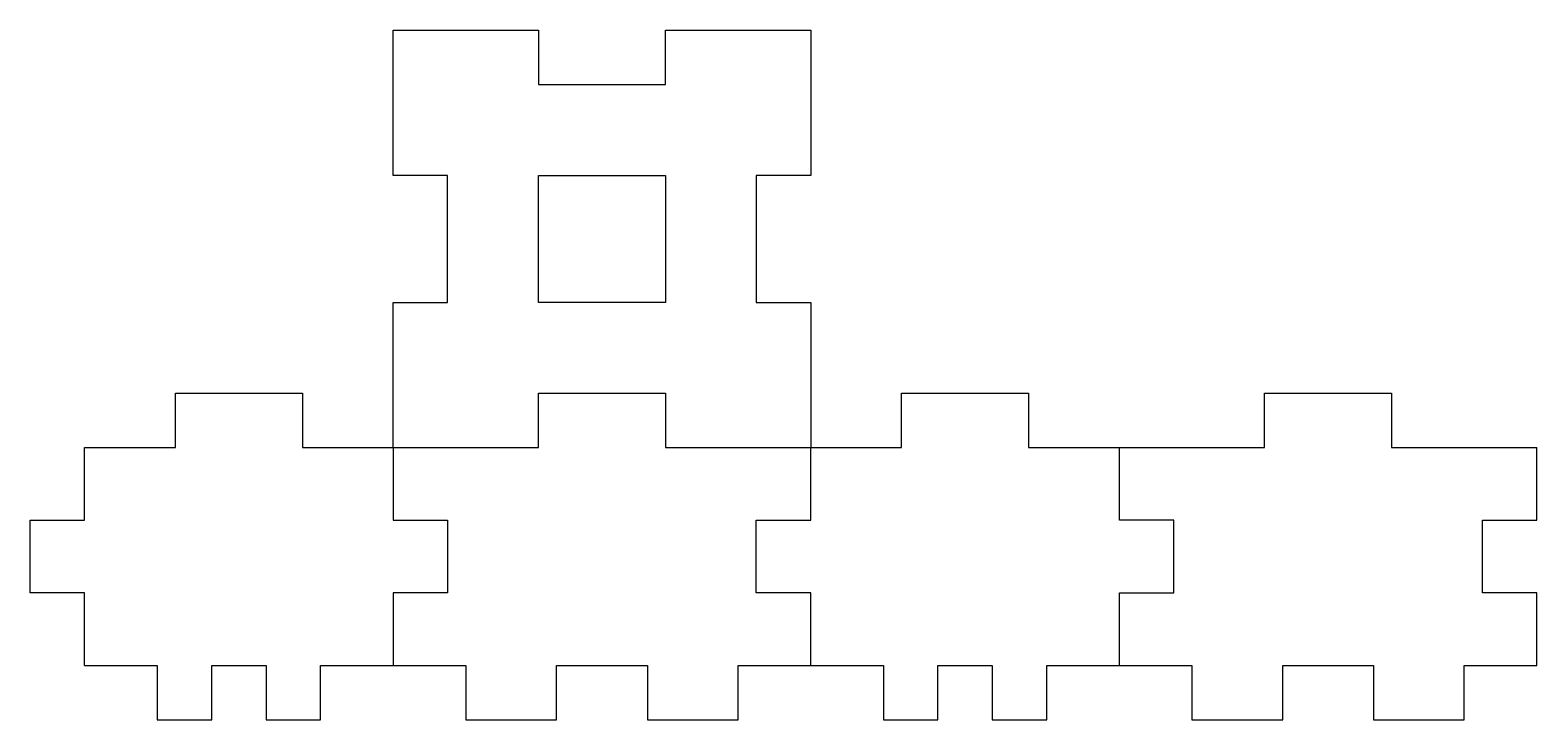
# Model space of a CAD drawing. Header units: millimetres. Extents: x -20 to 63, y 10 to 48.
import ezdxf

# ---------------------------------------------------------------- set-up
doc = ezdxf.new("R2010")
doc.units = ezdxf.units.MM
doc.layers.get('0').update_dxf_attribs({"lineweight": 25, "true_color": 0xffffff})

msp = doc.modelspace()

# ---------------------------------------------------------------- linework, layer by layer
for p, q in [((0, 48), (8, 48)), ((0, 40), (0, 48)), ((8, 48), (8, 45)), ((15, 45), (15, 48)), ((15, 48), (23, 48)), ((23, 48), (23, 40)), ((8, 45), (15, 45)), ((3, 40), (0, 40)), ((3, 33), (3, 40)), ((8, 33), (8, 40)), ((8, 40), (15, 40)), ((15, 40), (15, 33)), ((23, 40), (20, 40)), ((20, 40), (20, 33)), ((0, 25), (0, 33)), ((0, 33), (3, 33)), ((15, 33), (8, 33)), ((20, 33), (23, 33)), ((23, 33), (23, 25)), ((-12, 25), (-12, 28)), ((-12, 28), (-5, 28)), ((-5, 28), (-5, 25)), ((8, 25), (8, 28)), ((8, 28), (15, 28)), ((15, 28), (15, 25)), ((28, 25), (28, 28)), ((28, 28), (35, 28)), ((35, 28), (35, 25)), ((48, 25), (48, 28)), ((48, 28), (55, 28)), ((55, 28), (55, 25)), ((-17, 25), (-12, 25)), ((-17, 21), (-17, 25)), ((-5, 25), (0, 25)), ((0, 25), (0, 25)), ((0, 25), (8, 25)), ((0, 25), (0, 21)), ((15, 25), (23, 25)), ((23, 25), (28, 25)), ((23, 21), (23, 25)), ((35, 25), (40, 25)), ((40, 25), (48, 25)), ((40, 21), (40, 25)), ((55, 25), (63, 25)), ((63, 21), (63, 25)), ((-20, 17), (-20, 21)), ((-20, 21), (-17, 21)), ((0, 21), (3, 21)), ((3, 21), (3, 17)), ((20, 17), (20, 21)), ((20, 21), (23, 21)), ((43, 21), (40, 21)), ((43, 17), (43, 21)), ((60, 17), (60, 21)), ((60, 21), (63, 21)), ((-17, 17), (-20, 17)), ((-17, 13), (-17, 17)), ((3, 17), (0, 17)), ((0, 17), (0, 13)), ((23, 17), (20, 17)), ((23, 13), (23, 17)), ((40, 13), (40, 17)), ((40, 17), (43, 17)), ((63, 17), (60, 17)), ((63, 13), (63, 17)), ((-17, 13), (-13, 13)), ((-13, 13), (-13, 10)), ((-10, 10), (-10, 13)), ((-10, 13), (-7, 13)), ((-7, 13), (-7, 10)), ((-4, 10), (-4, 13)), ((-4, 13), (0, 13)), ((0, 13), (4, 13)), ((4, 13), (4, 10)), ((9, 10), (9, 13)), ((9, 13), (14, 13)), ((14, 13), (14, 10)), ((19, 10), (19, 13)), ((19, 13), (23, 13)), ((23, 13), (27, 13)), ((27, 13), (27, 10)), ((30, 10), (30, 13)), ((30, 13), (33, 13)), ((33, 13), (33, 10)), ((36, 10), (36, 13)), ((36, 13), (40, 13)), ((40, 13), (44, 13)), ((44, 13), (44, 10)), ((49, 10), (49, 13)), ((49, 13), (54, 13)), ((54, 13), (54, 10)), ((59, 10), (59, 13)), ((59, 13), (63, 13)), ((-13, 10), (-10, 10)), ((-7, 10), (-4, 10)), ((4, 10), (9, 10)), ((14, 10), (19, 10)), ((27, 10), (30, 10)), ((33, 10), (36, 10)), ((44, 10), (49, 10)), ((54, 10), (59, 10))]:
    msp.add_line(p, q)

doc.saveas('drawing.dxf')
